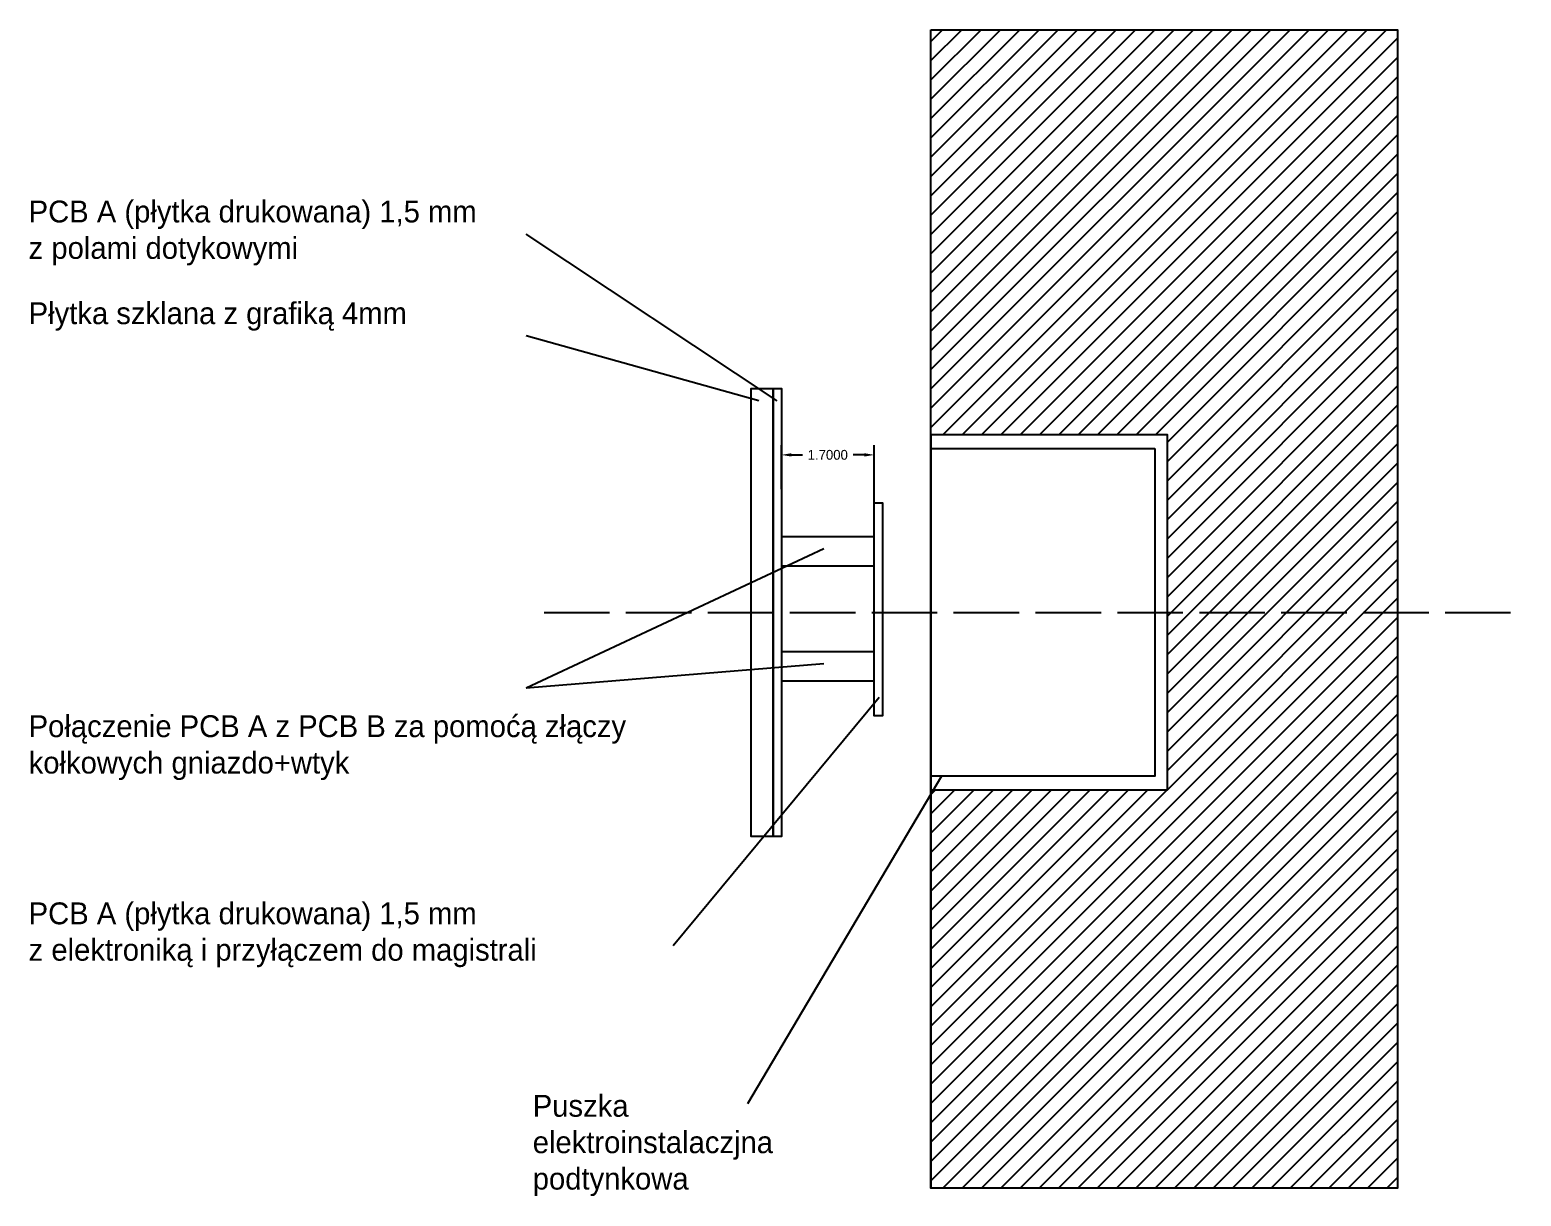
# Model space of a CAD drawing. Header units: centimetres. Extents: x 17.6 to 116.3, y -46.2 to 7.2.
# Drawn here: x 88.95 to 116.26, y -14.12 to 7.23 of the extents above; entities that cross this region are included whole.
import ezdxf

# ---------------------------------------------------------------- set-up
doc = ezdxf.new("R2010")
doc.units = ezdxf.units.CM
doc.header["$MEASUREMENT"] = 0
doc.linetypes.add('ACAD_ISO02W100', pattern=[15, 12, -3])
doc.dimstyles.get("Standard").update_dxf_attribs({"dimtxt": 0.18, "dimasz": 0.18, "dimexe": 0.18, "dimexo": 0.0625, "dimgap": 0.09, "dimtad": 0, "dimtih": 1, "dimtoh": 1, "dimdec": 4, "dimzin": 0, "dimdsep": 46, "dimtxsty": 'Standard', "dimcen": 0.09, "dimadec": 0, "dimazin": 0, "dimtfac": 1, "dimtdec": 4, "dimtofl": 0, "dimtmove": 0, "dimatfit": 3, "dimfxl": 1, "dimtolj": 1, "dimtzin": 0, "dimarcsym": 0})

# ---------------------------------------------------------------- blocks, each defined once
blk = doc.blocks.new('*D14')
at = {"color": 0, "lineweight": -2}
for p, q in [((102.708, -1.18), (102.708, -0.371)), ((104.408, -3.302), (104.408, -0.371)), ((102.888, -0.551), (103.093, -0.551)), ((104.228, -0.551), (104.023, -0.551))]:
    blk.add_line(p, q, dxfattribs=at)
at = {"color": 0, "lineweight": 0}
for points in [[(102.888, -0.521), (102.888, -0.581), (102.708, -0.551)], [(104.228, -0.521), (104.228, -0.581), (104.408, -0.551)]]:
    blk.add_solid(points, dxfattribs=at)
at = {"layer": 'Defpoints', "color": 0, "lineweight": 0}
for p in [(104.408, -0.551), (102.708, -1.243), (104.408, -3.364)]:
    blk.add_point(p, dxfattribs=at)
at = {"color": 0, "insert": (103.558, -0.551), "char_height": 0.18, "attachment_point": 5}
blk.add_mtext('\\A1;1.7000', dxfattribs=at)

msp = doc.modelspace()

# ---------------------------------------------------------------- hatches: boundary and pattern name
h = msp.add_hatch()
h.set_pattern_fill('ANSI31', color=256, scale=2, style=0)
h.set_pattern_definition([(45, (19.29895, 0.77377), (-0.1767767, 0.1767767), [])])
h.paths.add_polyline_path([(105.44804, 7.23051), (113.99176, 7.23051), (113.99176, -13.97724), (105.44804, -13.97724)])
h.paths.add_polyline_path([(105.44804, -6.68472), (109.77663, -6.68472), (109.77663, -0.18472), (105.44804, -0.18472)], flags=17)

# ---------------------------------------------------------------- linework, layer by layer
for p, q in [((105.44804, -0.18472), (105.44804, 7.23051)), ((102.63345, 0.43986), (98.03633, 3.48924)), ((102.29759, 0.43986), (98.03633, 1.62709)), ((103.48847, -2.27177), (98.03633, -4.82015)), ((103.48847, -4.37523), (98.03633, -4.82015)), ((104.49629, -4.99488), (100.72444, -9.53589)), ((105.64087, -6.43472), (102.08666, -12.43227)), ((105.44804, -6.68472), (105.44804, -13.97724))]:
    msp.add_line(p, q)
at = {"linetype": 'ACAD_ISO02W100', "ltscale": 0.1}
msp.add_line((98.3631, -3.43472), (116.2558, -3.43472), dxfattribs=at)
msp.add_lwpolyline([(105.44804, 7.23051), (113.99176, 7.23051), (113.99176, -13.97724), (105.44804, -13.97724)], close=True)
at = {"color": 1}
for points in [[(102.55782, 0.66528), (102.55782, -7.53472), (102.15782, -7.53472), (102.15782, 0.66528)], [(102.55782, 0.66528), (102.70782, 0.66528), (102.70782, -7.53472), (102.55782, -7.53472)], [(104.40782, -1.42674), (104.55782, -1.42674), (104.55782, -5.32721), (104.40782, -5.32721)], [(104.40782, -2.05012), (102.70782, -2.05012), (102.70782, -2.583), (104.40782, -2.583)], [(104.40782, -4.15358), (102.70782, -4.15358), (102.70782, -4.68645), (104.40782, -4.68645)]]:
    msp.add_lwpolyline(points, close=True, dxfattribs=at)
at = {"color": 5}
for points in [[(105.44804, -6.68472), (109.77663, -6.68472), (109.77663, -0.18472), (105.44804, -0.18472)], [(109.54804, -0.43472), (109.54804, -6.43472), (105.44804, -6.43472), (105.44804, -0.43472)]]:
    msp.add_lwpolyline(points, close=True, dxfattribs=at)

# ---------------------------------------------------------------- texts
at = {"char_height": 0.4, "attachment_point": 1}
for s, insert, width in [('PCB A (płytka drukowana) 1,5 mm\\Pz polami dotykowymi', (88.92433, 4.10469), 13.1118993), ('Płytka szklana z grafiką 4mm', (88.92433, 2.24254), 13.1118993), ('Połączenie PCB A z PCB B za pomoćą złączy kołkowych gniazdo+wtyk', (88.92433, -5.31764), 13.1118993), ('PCB A (płytka drukowana) 1,5 mm\\Pz elektroniką i przyłączem do magistrali', (88.92433, -8.74394), 13.1118993), ('Puszka elektroinstalaczjna\\Ppodtynkowa', (98.15511, -12.26737), 1.4867499)]:
    msp.add_mtext(s, dxfattribs=dict(at, insert=insert, width=width))

# ---------------------------------------------------------------- dimensions: what is measured, and where the dimension line sits
at = {"color": 1}
dim = msp.add_linear_dim(base=(104.40782, -0.55137), p1=(102.70782, -1.24297), p2=(104.40782, -3.36426), dimstyle='Standard', dxfattribs=at)
dim.commit()
dim.dimension.update_dxf_attribs({"geometry": '*D14', "text_midpoint": (103.55782, -0.55137)})

doc.saveas('drawing.dxf')
